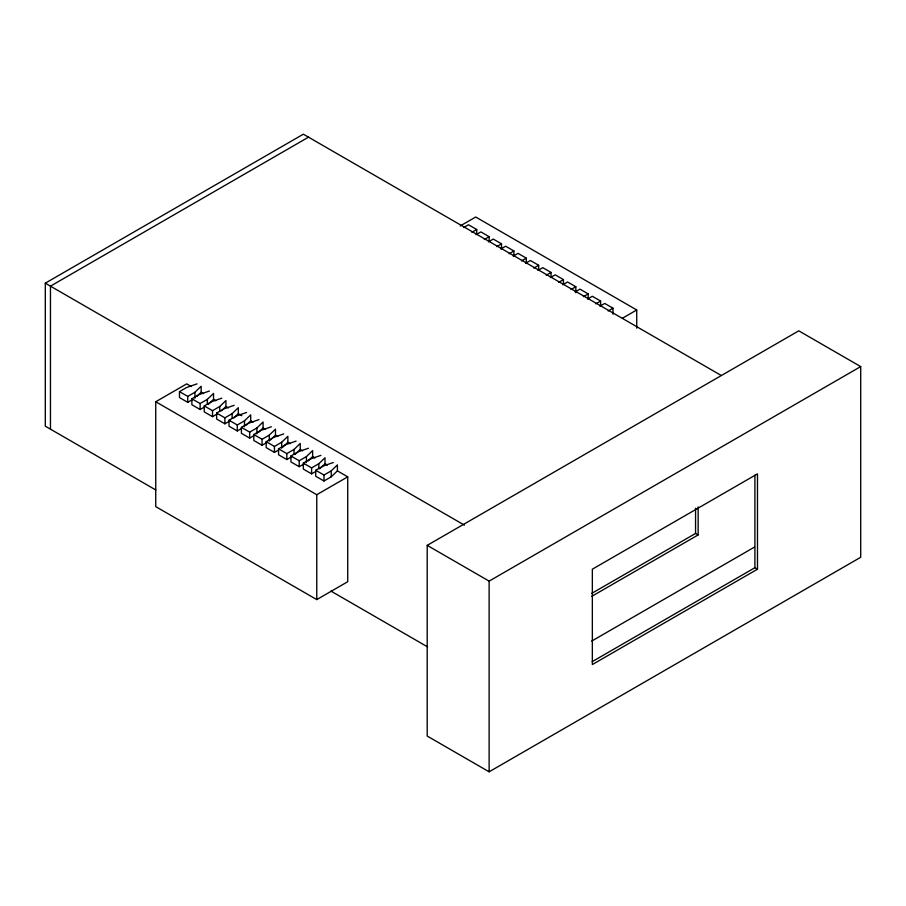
<?xml version="1.0" encoding="UTF-8"?>
<svg xmlns="http://www.w3.org/2000/svg" width="906" height="906" viewBox="0 0 906 906"><rect width="100%" height="100%" fill="white"/><g stroke="black" fill="none" stroke-linecap="round" stroke-linejoin="round"><path stroke-width="1.36" d="M192.559 399.569L187.735 402.343L179.479 397.575L179.479 391.619L187.735 396.386L194.96 392.219L201.155 386.262L201.155 392.219L196.727 396.477M203.737 407.417L200.124 409.501L191.868 404.733L191.868 398.776L200.124 403.544L207.349 399.365L213.544 393.408L213.544 399.365L208.233 404.472M217.327 413.872L212.514 416.647L204.246 411.879L204.246 405.922L212.514 410.69L219.739 406.522L225.922 400.554L225.922 406.522L221.506 410.78M229.716 421.018L224.892 423.804L216.636 419.036L216.636 413.068L224.892 417.836L232.117 413.668L238.312 407.711L238.312 413.668L233.884 417.926M240.894 428.866L237.281 430.95L229.025 426.182L229.025 420.225L237.281 424.993L244.507 420.814L250.702 414.857L250.702 420.826L246.273 425.073M254.484 435.322L249.671 438.096L241.404 433.328L241.404 427.372L249.671 432.139L256.896 427.972L263.08 422.015L263.08 427.972L258.663 432.23M266.874 442.468L262.049 445.254L253.793 440.486L253.793 434.529L262.049 439.297L269.275 435.118L275.469 429.161L275.469 435.118L270.158 440.225M278.051 450.316L274.439 452.4L266.183 447.632L266.183 441.675L274.439 446.443L281.664 442.275L287.859 436.318L287.859 442.275L282.547 447.383M291.641 456.771L286.828 459.557L278.561 454.789L278.561 448.832L286.828 453.6L294.054 449.421L300.237 443.464L300.237 449.421L294.937 454.529M304.031 463.929L299.207 466.703L290.951 461.935L290.951 455.978L299.207 460.746L306.432 456.579L312.627 450.61L312.627 456.579L308.199 460.826M315.209 471.766L311.596 473.861L303.34 469.093L303.34 463.125L311.596 467.892L318.821 463.725L325.016 457.768L325.016 463.725L319.705 468.832M315.718 470.282L323.986 475.05L331.211 470.871L337.394 464.914L337.394 470.871L331.211 476.839L323.986 481.007L315.718 476.239L315.718 470.282L322.944 466.114L333.272 462.536M155.775 489.965L45.3 426.182L45.3 283.17L303.34 134.19L721.187 375.435M308.504 137.168L50.464 286.149L50.464 429.161M337.394 470.871L347.723 476.839L347.723 581.72L316.76 599.591L155.741 506.635L155.741 401.754L186.704 383.872L191.291 386.522M460.225 225.956L475.707 217.021L636.725 309.977L636.725 328.165M179.479 391.619L186.704 387.451L197.021 383.872M463.668 227.542L468.481 224.767L476.737 229.535L476.737 234.303M471.924 232.31L476.737 229.535M191.868 398.776L199.094 394.597L209.411 391.03M476.046 234.699L480.871 231.913L489.127 236.681L489.127 241.449M484.314 239.467L489.127 236.681M204.246 405.922L211.472 401.754L221.8 398.176M488.436 241.845L493.249 239.071L501.516 243.839L501.516 248.606M496.692 246.613L501.516 243.839M216.636 413.068L223.861 408.9L234.178 405.322M500.825 249.003L505.639 246.217L513.895 250.985L513.895 255.752M509.081 253.771L513.895 250.985M229.025 420.225L236.251 416.058L246.568 412.479M513.204 256.149L518.028 253.374L526.284 258.142L526.284 262.91M521.471 260.917L526.284 258.142M241.404 427.372L248.629 423.204L258.957 419.625M525.593 263.306L530.406 260.52L538.674 265.288L538.674 270.056M533.849 268.074L538.674 265.288M253.793 434.529L261.019 430.35L271.336 426.783M537.983 270.452L542.796 267.666L551.052 272.434L551.052 277.202M546.239 275.22L551.052 272.434M266.183 441.675L273.408 437.507L283.725 433.929M550.361 277.598L555.185 274.824L563.441 279.592L563.441 284.359M558.628 282.366L563.441 279.592M278.561 448.832L285.786 444.653L296.115 441.086M562.751 284.756L567.564 281.97L575.831 286.738L575.831 292.695M571.007 289.524L575.831 286.738M290.951 455.978L298.176 451.811L308.504 448.232M575.14 291.902L579.953 289.127L588.209 293.895L588.209 298.663M583.396 296.67L588.209 293.895M303.34 463.125L310.565 458.957L320.883 455.378M587.518 299.059L592.343 296.273L600.599 301.041L600.599 305.809M595.786 303.827L600.599 301.041M599.908 306.205L604.721 303.431L612.988 308.199L612.988 314.156M608.164 310.973L612.988 308.199M155.741 401.754L316.76 494.71L347.723 476.839M622.433 318.233L636.725 309.977M427.202 545.367L798.775 330.837L860.7 366.59L860.7 557.281L489.127 771.81L427.202 736.057L427.202 545.367L489.127 581.12L860.7 366.59M591.573 593.475L695.559 533.453L698.141 534.936L698.141 506.896M591.709 596.386L698.141 534.936M591.686 641.086L754.551 547.054M592.207 661.64L754.902 567.711L757.484 569.206L757.484 473.861L592.343 569.206L592.343 664.551L757.484 569.206M45.3 283.17L464.37 525.118M201.155 392.219L203.51 393.578M213.544 399.365L215.9 400.735M225.922 406.522L228.289 407.881M238.312 413.668L241.857 415.707M250.702 420.826L253.057 422.185M263.08 427.972L265.447 429.331M275.469 435.118L277.825 436.488M287.859 442.275L290.214 443.634M300.237 449.421L302.604 450.78M312.627 456.579L314.982 457.938M325.016 463.725L327.372 465.084M330.894 591.074L427.632 646.918M754.902 475.174L754.902 567.711M695.559 508.209L695.559 533.453M489.127 581.12L489.127 771.81M331.211 470.871L331.211 476.839M323.986 475.05L323.986 481.007M318.821 463.725L318.821 468.493M316.76 494.71L316.76 599.591M311.596 467.892L311.596 473.861M306.432 456.579L306.432 462.536M299.207 460.746L299.207 466.703M294.054 449.421L294.054 454.189M286.828 453.6L286.828 459.557M281.664 442.275L281.664 448.232M274.439 446.443L274.439 452.4M269.275 435.118L269.275 441.086M262.049 439.297L262.049 445.254M256.896 427.972L256.896 433.929M249.671 432.139L249.671 438.096M244.507 420.814L244.507 426.783M237.281 424.993L237.281 430.95M232.117 413.668L232.117 418.436M224.892 417.836L224.892 423.804M219.739 406.522L219.739 411.29M212.514 410.69L212.514 416.647M207.349 399.365L207.349 404.133M200.124 403.544L200.124 409.501M194.96 392.219L194.96 398.176M187.735 396.386L187.735 402.343"/></g></svg>
